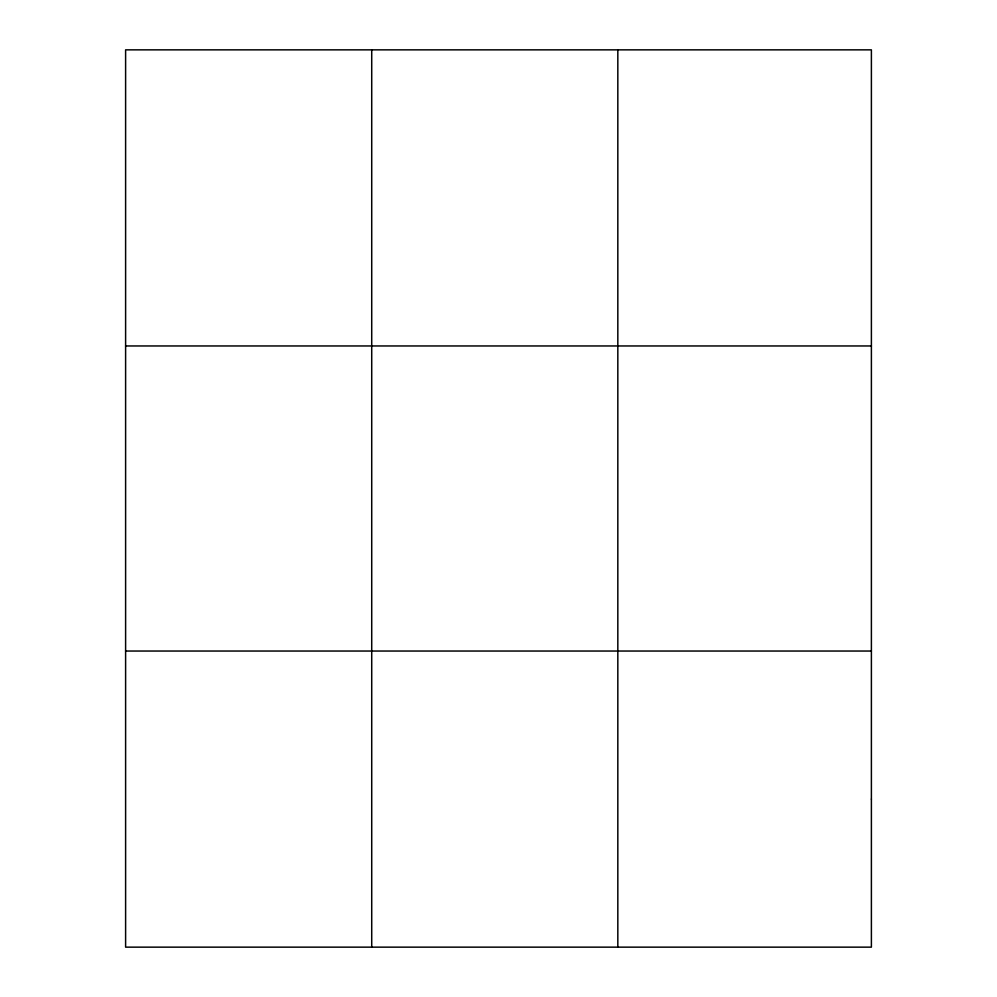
<?xml version="1.0" encoding="UTF-8"?>
<svg xmlns="http://www.w3.org/2000/svg" width="997" height="997" viewBox="0 0 997 997"><rect width="100%" height="100%" fill="white"/><g stroke="black" fill="none" stroke-linecap="round" stroke-linejoin="round"><path stroke-width="1.5" d="M371.719 49.85L371.719 947.15M617.828 49.85L617.828 947.15M125.61 345.959L871.39 345.959M125.61 651.041L871.39 651.041M871.39 799.096L871.39 947.15L125.61 947.15L125.61 49.85L871.39 49.85L871.39 799.096"/></g></svg>
